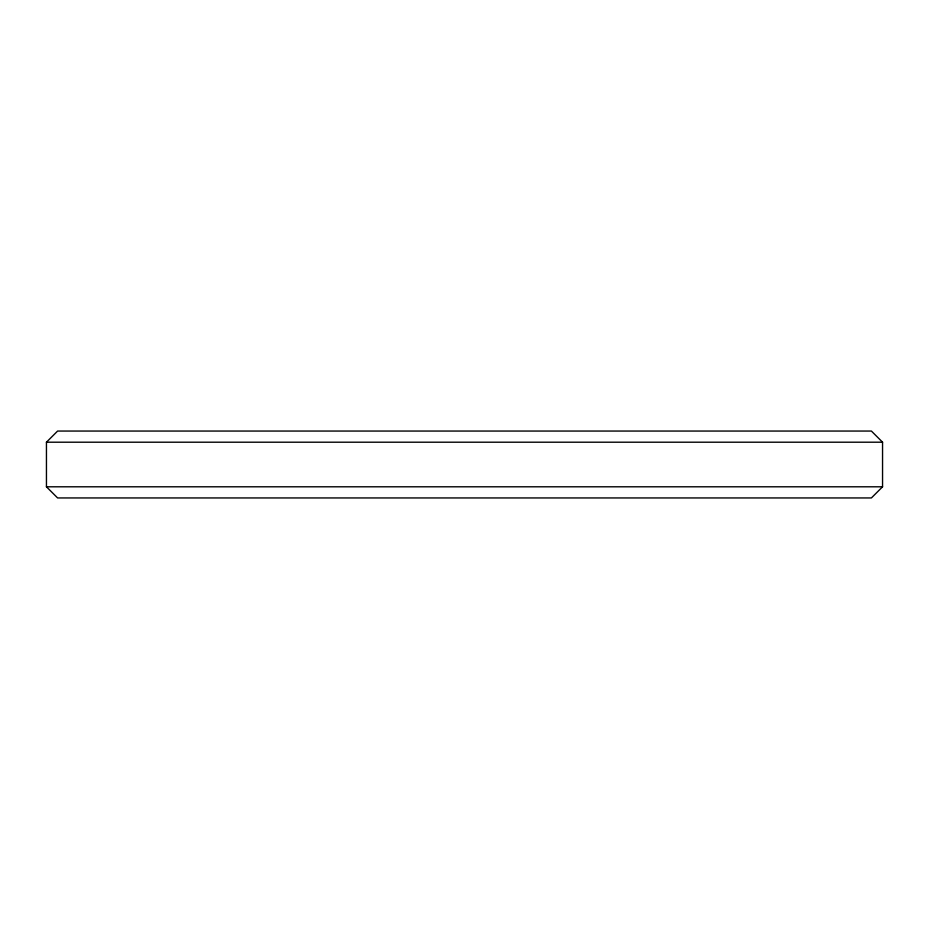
<?xml version="1.0" encoding="UTF-8"?>
<svg xmlns="http://www.w3.org/2000/svg" width="929" height="929" viewBox="0 0 929 929"><rect width="100%" height="100%" fill="white"/><g stroke="black" fill="none" stroke-linecap="round" stroke-linejoin="round"><path stroke-width="1.39" d="M46.45 442.204L57.598 431.056L871.402 431.056L882.55 442.204L882.55 486.796L871.402 497.944L57.598 497.944L46.45 486.796L46.45 442.204L882.55 442.204M46.45 486.796L882.55 486.796"/></g></svg>
